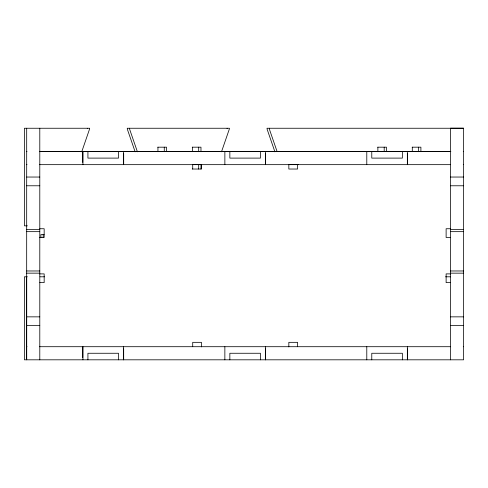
<?xml version="1.0" encoding="UTF-8"?>
<svg xmlns="http://www.w3.org/2000/svg" width="488" height="488" viewBox="0 0 488 488"><rect width="100%" height="100%" fill="white"/><g stroke="black" fill="none" stroke-linecap="round" stroke-linejoin="round"><path stroke-width="0.73" d="M26.681 276.8L26.675 359.815L26.688 128.252M87.309 128.564L87.322 128.252M81.728 151.811L89.414 129.503A4.374 4.313 -90 0 0 89.603 128.252L24.4 128.252L24.406 225.828L27.377 225.828M221.497 151.811L229.189 129.503A4.392 4.325 -90 0 0 229.36 128.564L229.366 128.252L127.264 128.252A4.38 4.313 90 0 0 127.441 129.503L135.133 151.811M463.6 128.252L267.034 128.252A4.386 4.325 -89.5 0 0 267.211 129.503L274.909 151.811M157.813 147.181L166.548 147.181L166.548 151.554M192.235 147.181L200.971 147.181L200.971 151.701M377.749 147.181L386.478 147.181L386.478 151.554M412.171 147.181L420.9 147.181L420.9 151.701M26.688 151.487L27.005 151.487M39.583 151.487L450.875 151.487M463.283 151.487L463.6 151.487M39.583 151.554L450.68 151.554M26.688 164.596L27.005 164.596M192.327 164.596L201.757 164.596M288.329 164.596L298.217 164.596M463.283 164.596L463.6 164.596M39.601 164.657L450.68 164.657M192.235 169.031L201.452 169.031L201.452 164.468M26.688 177.04L39.79 177.04M450.491 177.04L463.6 177.04M26.688 185.775L39.79 185.775M450.491 185.775L463.6 185.775M39.79 228.738L44.164 228.738L44.164 237.479L39.601 237.479M450.491 228.738L446.123 228.738L446.123 237.479L450.68 237.479M26.688 229.47L39.79 229.47M450.491 229.47L463.6 229.47M26.688 231.654L39.79 231.654M450.491 231.654L463.6 231.654M44.121 234.563L40.9 234.563L40.9 237.613M26.688 270.974L39.79 270.974M450.491 270.974L463.6 270.974M26.688 273.158L39.79 273.158M450.491 273.158L463.6 273.158M39.601 273.89L44.164 273.89L44.164 282.625L39.79 282.625M450.68 273.89L446.123 273.89L446.123 282.625L450.491 282.625M27.377 276.8L24.406 276.8L24.4 359.815L463.6 359.815L463.6 128.185L450.491 128.185L450.491 359.815M40.004 276.8L44.506 276.8M445.532 276.8L450.68 276.8M26.688 316.852L39.79 316.852M450.491 316.852L463.6 316.852M26.688 325.587L39.79 325.587M450.491 325.587L463.6 325.587M26.688 346.706L27.005 346.706M39.601 346.706L450.68 346.706M463.283 346.706L463.6 346.706M277.007 151.298L269.492 129.503A4.276 4.221 -89.2 0 1 269.321 128.564L269.315 128.252M137.409 151.811L129.723 129.503A4.38 4.313 90 0 1 129.54 128.252M418.625 147.181L418.625 151.701M412.293 147.181L412.293 151.554M407.529 153.738L407.529 164.657M407.529 348.889L407.529 359.815M407.346 151.554L407.346 164.657M407.346 346.706L407.346 359.815M402.356 151.554L402.356 158.106L371.777 158.106L371.777 151.554M402.356 359.815L402.356 353.263L371.777 353.263L371.777 359.815M384.202 147.181L384.202 151.554M377.871 147.181L377.871 151.701M366.787 151.554L366.787 164.657M366.787 346.706L366.787 359.815M297.57 164.657L297.57 169.031L288.835 169.031L288.835 164.468M297.57 346.706L297.57 342.338L288.835 342.338L288.835 346.895M265.606 153.738L265.606 164.657M265.606 348.889L265.606 359.815M265.423 151.554L265.423 164.657M265.423 346.706L265.423 359.815M260.433 151.554L260.433 158.106L229.848 158.106L229.848 151.554M260.433 359.815L260.433 353.263L229.848 353.263L229.848 359.815M224.864 151.554L224.864 164.657M224.858 346.706L224.858 359.815M201.452 346.895L201.452 342.338L192.711 342.338L192.711 346.706M200.971 164.511L200.971 169.031M198.689 147.181L198.689 151.701M198.689 164.511L198.689 169.031M192.711 164.657L192.711 169.031M192.364 147.181L192.364 151.554M164.273 147.181L164.273 151.554M157.941 147.181L157.941 151.701M123.684 153.738L123.684 164.657M123.677 348.889L123.677 359.815M123.501 151.554L123.501 164.657M123.494 346.706L123.494 359.815M118.511 151.554L118.511 158.106L87.925 158.106L87.925 151.554M118.511 359.815L118.511 353.263L87.925 353.263L87.925 359.815M82.936 151.554L82.936 164.657M82.936 346.706L82.936 359.815M82.753 151.554L82.753 162.474M82.753 346.706L82.753 357.631M43.176 234.563L43.176 237.613M39.79 128.252L39.79 359.815M227.103 128.252A4.374 4.319 89.7 0 1 227.091 128.57"/></g></svg>
